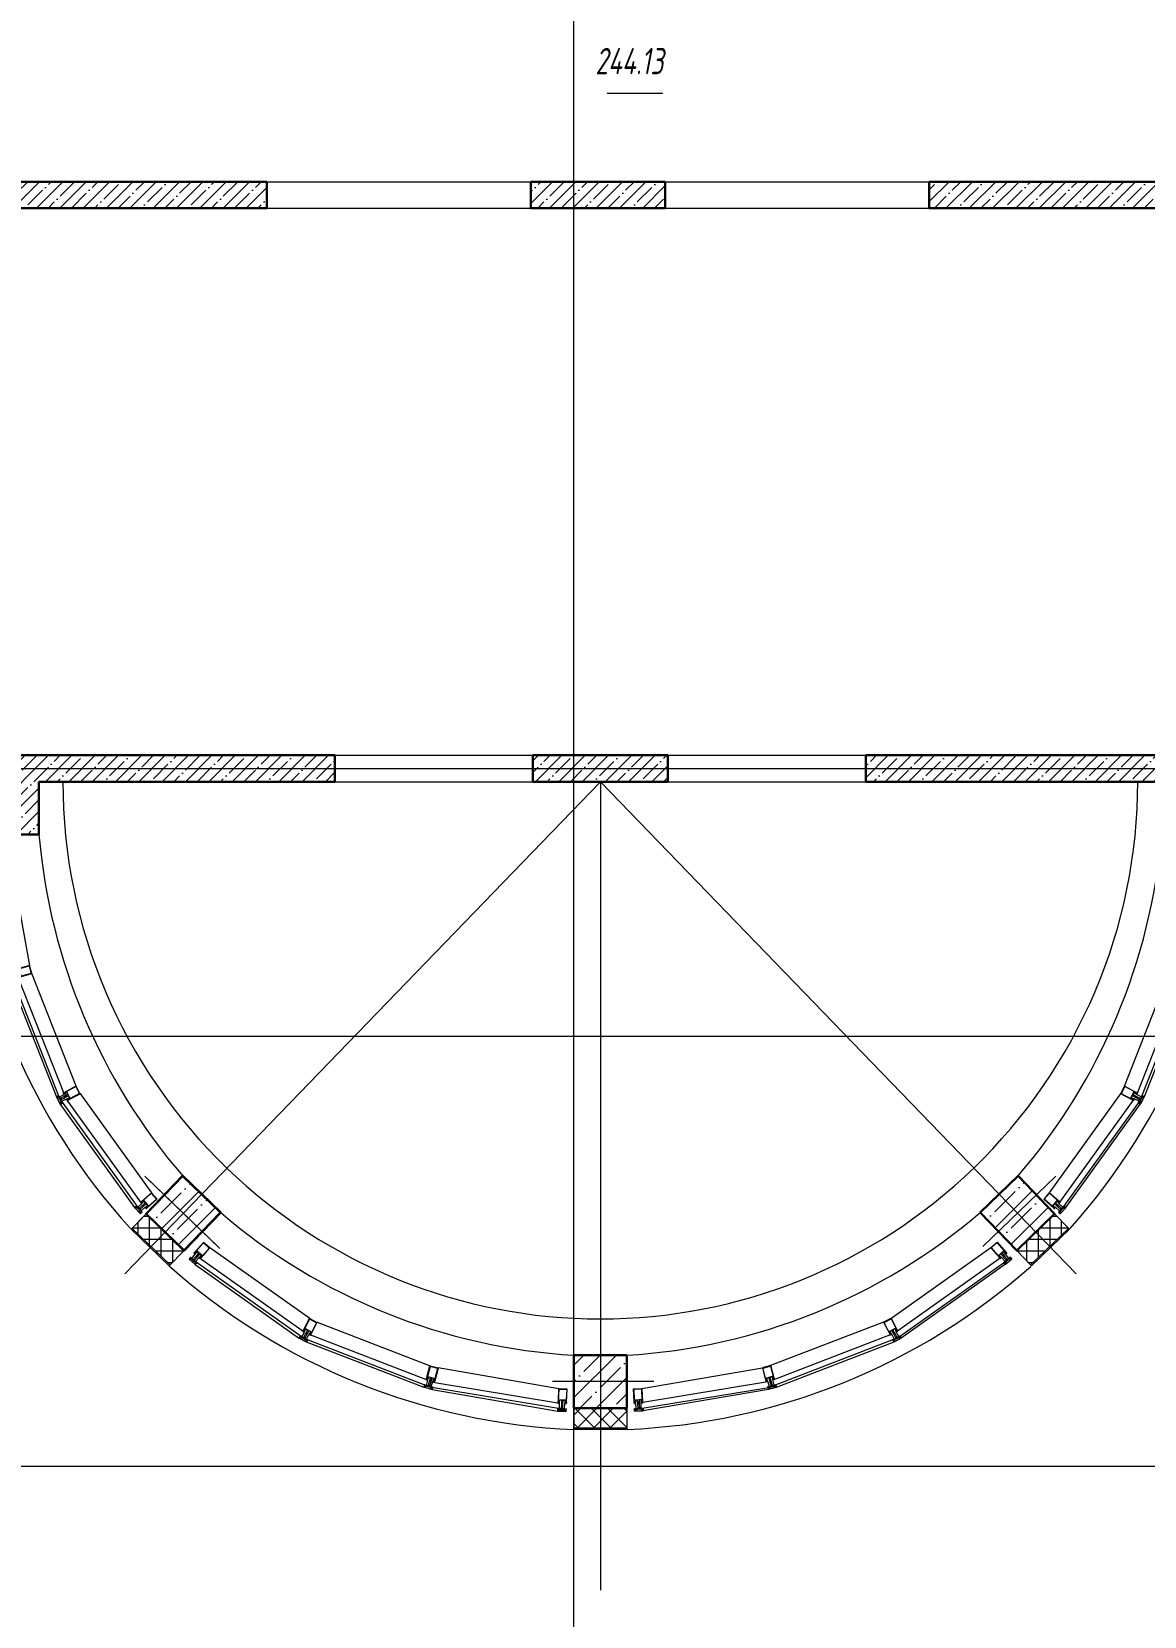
# Model space of a CAD drawing. Extents: x -96705 to 1864084, y -482104 to 235.
# Drawn here: x 819867 to 828300, y -150636 to -138619 of the extents above; entities that cross this region are included whole.
import ezdxf
from ezdxf import colors
from ezdxf.entities.mleader import LeaderData, LeaderLine
from ezdxf.enums import TextEntityAlignment as Align
from ezdxf.math import Vec2, Vec3

# ---------------------------------------------------------------- set-up
doc = ezdxf.new("R2010")
doc.units = 0
doc.header["$LTSCALE"] = 100
doc.linetypes.add('ADSK_Штриховая_ш2 п1', pattern=[3, 2, -1])
doc.linetypes.add('CENTER', pattern=[2, 1.25, -0.25, 0.25, -0.25])
for name, color, linetype, lineweight in [('АР_Маркер экспликации', 239, 'Continuous', 13), ('АР_Навесной фасад', 5, 'Continuous', 5), ('АР_Номер помещения', 1, 'Continuous', 25), ('АР_Оси', 193, 'Continuous', 9), ('АР_Отметки', 250, 'Continuous', 15), ('АР_Перегородки витражные', 152, 'Continuous', 13), ('АР_Подоконники', 163, 'Continuous', 9), ('АР_Помещения_площадь', 19, 'Continuous', 9), ('АР_Сущ Несущая стена', 202, 'Continuous', 30), ('АР_тонкая линия', 250, 'Continuous', 0), ('АР_Утеплитель', 250, 'Continuous', 9), ('АР_Штриховка монолит', 250, 'Continuous', 9)]:
    doc.layers.add(name, color=color, linetype=linetype, lineweight=lineweight)
doc.layers.add('Тонкая', color=7, linetype='Continuous')
doc.layers.get('Тонкая').off()
doc.styles.add('ISOCPEUR', font='isocpeui.ttf', dxfattribs={"height": 250})
doc.styles.get("Standard").update_dxf_attribs({"font": 'arial.ttf'})
pattern_1 = [(45, (731759.35, -210952.4), (-88.38835, 88.38835), []), (45, (731847.74, -210952.4), (-88.38835, 88.38835), [156.25, -31.25, 0, -31.25])]
pattern_2 = [(45, (866697.49, -210952.39), (-61.87184, 61.87184), []), (135, (866697.49, -210952.39), (-61.87184, -61.87184), [])]
pattern_3 = [(90, (866697.49, -210952.39), (-87.5, 0), []), (180, (866697.49, -210952.39), (-7e-15, -87.5), [])]
pattern_4 = [(335.76716334, (-69115.3163, 318510.941), (0.651582564, 1.447617495), []), (65.76716334, (-69115.3163, 318510.941), (-1.447617495, 0.651582564), [])]

# ---------------------------------------------------------------- blocks, each defined once
blk = doc.blocks.new('*U256')
at = {"layer": 'АР_Номер помещения', "color": 8}
blk.add_circle((-18270, 7006), 400, dxfattribs=at)
at = {"layer": 'АР_Помещения_площадь', "color": 8}
blk.add_line((-18002, 5669), (-18424, 5669), dxfattribs=at)
at = {"color": 8, "style": 'ISOCPEUR', "width": 0.7, "flags": 1}
blk.add_attdef('КАТЕГОРИЯ', (-499, -2092), '', height=250, dxfattribs=at)
at = {"layer": 'АР_Номер помещения', "color": 8, "style": 'ISOCPEUR', "width": 0.7}
blk.add_attdef('НОМЕР_ПОМЕЩЕНИЯ', text='', height=300, dxfattribs=at).set_placement((-18270, 7006), align=Align.MIDDLE_CENTER)
at = {"layer": 'АР_Помещения_площадь', "color": 8, "style": 'ISOCPEUR', "width": 0.7}
blk.add_attdef('ПЛОЩАДЬ_ПОМЕЩЕНИЯ', text='', height=200, dxfattribs=at).set_placement((-17997, 5915), align=Align.MIDDLE_RIGHT)
at = {"layer": 'АР_Помещения_площадь', "color": 8, "lineweight": 30, "width": 0.7, "flags": 104}
blk.add_attdef('ИМЯ_ПОМЕЩЕНИЯ', text='', height=100, dxfattribs=at).set_placement((158, 1217), align=Align.MIDDLE_CENTER)
blk = doc.blocks.new('стойка витр.')
h = blk.add_hatch()
h.set_pattern_fill('ANSI37', color=8, scale=0.5, angle=-69.2328)
h.set_pattern_definition(pattern_4)
edge = h.paths.add_edge_path()
edge.add_line((-23, 14), (-23, 15))
edge.add_arc((-23, 15), 0.427, 20.7605, 72.3)
edge.add_arc((-23, 16), 0.427, 110.764, 252.288, ccw=False)
edge.add_line((-23, 16), (-22, 16))
edge.add_arc((-22, 16), 0.183, 20.749, 110.7854, ccw=False)
edge.add_line((-22, 16), (-22, 16))
edge.add_arc((-22, 16), 0.183, 200.7666, 335.778)
edge.add_line((-22, 16), (-21, 18))
edge.add_arc((-22, 18), 0.637, 344.3928, 381.7249)
edge.add_line((-21, 18), (-23, 22))
edge.add_arc((-23, 22), 0.637, 19.8094, 57.1415)
edge.add_line((-23, 22), (-24, 23))
edge.add_arc((-24, 23), 0.183, 65.7564, 200.7677)
edge.add_line((-25, 23), (-24, 23))
edge.add_arc((-25, 23), 0.183, -69.251, 20.7854, ccw=False)
edge.add_line((-25, 23), (-26, 22))
edge.add_arc((-26, 23), 0.427, 149.2464, 290.7703, ccw=False)
edge.add_arc((-27, 23), 0.427, 329.2344, 380.7738)
edge.add_line((-26, 23), (-27, 24))
edge.add_arc((-27, 24), 0.183, 20.749, 110.7854)
edge.add_line((-27, 24), (-33, 22))
edge.add_arc((-33, 21), 0.306, 107.612, 200.6883)
edge.add_line((-34, 21), (-33, 21))
edge.add_arc((-33, 21), 0.304, 200.7453, 225.8124)
edge.add_line((-33, 21), (-32, 19))
edge.add_arc((-32, 19), 0.305, -108.8628, 45.7814, ccw=False)
edge.add_arc((-29, 28), 9.95, 231.9543, 250.0412, ccw=False)
edge.add_arc((-35, 20), 0.4, 42.3093, 119.225)
edge.add_arc((-35, 20), 0.602, 134.395, 228.6478)
edge.add_arc((-29, 28), 11, 232.0873, 240.8889)
edge.add_arc((-37, 13), 6.09, 40.7589, 60.6144, ccw=False)
edge.add_arc((-33, 17), 0.305, -34.8959, 41.6027, ccw=False)
edge.add_line((-32, 16), (-33, 16))
edge.add_arc((-33, 16), 0.305, 145.1101, 256.4243)
edge.add_line((-33, 15), (-32, 15))
edge.add_arc((-32, 15), 0.305, -34.8899, 76.4243, ccw=False)
edge.add_line((-32, 15), (-32, 14))
edge.add_arc((-32, 14), 0.305, 145.1101, 256.4243)
edge.add_line((-32, 13), (-31, 13))
edge.add_arc((-31, 13), 0.305, -24.2247, 76.4204, ccw=False)
edge.add_line((-31, 13), (-32, 11))
edge.add_arc((-31, 11), 0.305, 155.7711, 290.7403)
edge.add_line((-31, 11), (-23, 14))
edge.add_arc((-23, 14), 0.183, 290.749, 380.749)
edge = h.paths.add_edge_path(flags=16)
edge.add_line((-23, 21), (-22, 19))
edge.add_arc((-23, 18), 0.541, -69.2328, 20.7672, ccw=False)
edge.add_line((-23, 18), (-23, 18))
edge.add_arc((-24, 18), 0.541, 200.7672, 290.7672, ccw=False)
edge.add_line((-24, 18), (-25, 20))
edge.add_arc((-25, 20), 0.541, 110.7672, 200.7672, ccw=False)
edge.add_line((-25, 21), (-24, 21))
edge.add_arc((-24, 21), 0.541, 20.7672, 110.7672, ccw=False)
edge = h.paths.add_edge_path(flags=16)
edge.add_line((-27, 20), (-26, 17))
edge.add_arc((-26, 17), 0.541, -69.2328, 20.7672, ccw=False)
edge.add_line((-26, 16), (-28, 15))
edge.add_arc((-28, 16), 0.541, 200.7672, 290.7672, ccw=False)
edge.add_line((-29, 15), (-30, 19))
edge.add_arc((-30, 19), 0.541, 110.7672, 200.7672, ccw=False)
edge.add_line((-30, 20), (-28, 21))
edge.add_arc((-27, 20), 0.541, 20.7672, 110.7672, ccw=False)
h = blk.add_hatch()
h.set_pattern_fill('ANSI37', color=8, scale=0.5, angle=-69.2328)
h.set_pattern_definition([(335.76716334, (-69115.9168, 318510.7132), (0.651582564, 1.447617495), []), (65.76716334, (-69115.9168, 318510.7132), (-1.447617495, 0.651582564), [])])
edge = h.paths.add_edge_path()
edge.add_arc((-61, -46), 0.549, 155.7657, 200.7672)
edge.add_line((-62, -46), (-61, -44))
edge.add_arc((-61, -44), 0.183, 20.7672, 155.7657)
edge.add_line((-61, -44), (-61, -45))
edge.add_arc((-61, -45), 0.183, 200.7672, 290.7672)
edge.add_line((-61, -45), (-59, -44))
edge.add_arc((-60, -44), 0.427, -69.2328, 72.2936)
edge.add_arc((-59, -43), 0.427, 200.7672, 252.2936)
edge.add_line((-60, -43), (-63, -35))
edge.add_arc((-63, -34), 0.305, 110.7672, 200.7672)
edge.add_line((-63, -34), (-61, -33))
edge.add_arc((-60, -34), 0.304, 76.4029, 110.7672)
edge.add_line((-60, -33), (-60, -34))
edge.add_arc((-108, -56), 53, 16.7114, 24.8229)
edge.add_line((-57, -41), (-58, -41))
edge.add_arc((-58, -41), 0.305, 145.1109, 256.4234)
edge.add_line((-58, -42), (-57, -42))
edge.add_arc((-57, -42), 0.305, -34.8891, 76.4234)
edge.add_line((-57, -42), (-57, -43))
edge.add_arc((-57, -43), 0.305, 145.1109, 256.4234)
edge.add_line((-57, -44), (-56, -44))
edge.add_arc((-56, -44), 0.305, -34.8891, 76.4234)
edge.add_line((-56, -44), (-56, -45))
edge.add_arc((-56, -45), 0.305, 145.1109, 256.4234)
edge.add_line((-56, -46), (-55, -46))
edge.add_arc((-56, -46), 0.305, -34.8891, 76.4234)
edge.add_line((-55, -46), (-56, -47))
edge.add_arc((-56, -47), 0.305, 145.1109, 256.4234)
edge.add_line((-56, -47), (-55, -48))
edge.add_arc((-55, -48), 0.305, -34.8891, 76.4234)
edge.add_line((-55, -48), (-55, -49))
edge.add_arc((-55, -49), 0.305, 145.1109, 256.4234)
edge.add_line((-55, -49), (-54, -50))
edge.add_arc((-54, -50), 0.305, -34.8891, 76.4234)
edge.add_line((-54, -50), (-54, -51))
edge.add_arc((-54, -51), 0.305, 145.1109, 256.4234)
edge.add_line((-54, -51), (-53, -51))
edge.add_arc((-53, -52), 0.305, -43.6751, 76.4279)
edge.add_line((-53, -52), (-54, -53))
edge.add_arc((-54, -53), 0.305, 136.3286, 262.7471)
edge.add_arc((-55, -61), 7.99, 59.586, 82.7471)
edge.add_arc((-51, -54), 0.305, 253.291, 419.586)
edge.add_arc((-53, -61), 6.03, 73.291, 110.7672)
edge.add_line((-55, -55), (-55, -55))
edge.add_arc((-55, -55), 0.427, 200.7672, 290.7672)
edge.add_line((-55, -55), (-57, -51))
edge.add_arc((-56, -51), 0.427, 149.2366, 200.7672)
edge.add_arc((-57, -51), 0.427, -30.7634, 40.0143)
edge.add_arc((-57, -51), 0.427, 40.0005, 110.7672)
edge.add_line((-57, -50), (-58, -51))
edge.add_arc((-58, -51), 0.183, 110.7672, 200.7672)
edge.add_line((-58, -51), (-58, -51))
edge.add_arc((-59, -51), 0.183, 245.7686, 380.7672)
edge.add_line((-59, -51), (-60, -51))
edge.add_arc((-60, -50), 0.549, 200.7672, 245.7686)
edge.add_line((-60, -50), (-62, -46))
edge = h.paths.add_edge_path(flags=16)
edge.add_arc((-59, -49), 0.541, 200.7672, 290.7672)
edge.add_line((-61, -47), (-60, -49))
edge.add_arc((-60, -47), 0.541, 110.7672, 200.7672)
edge.add_line((-59, -46), (-60, -46))
edge.add_arc((-59, -46), 0.541, 20.7672, 110.7672)
edge.add_line((-58, -48), (-59, -46))
edge.add_arc((-58, -49), 0.541, -69.2328, 20.7672)
edge.add_line((-59, -50), (-58, -49))
h = blk.add_hatch()
h.set_pattern_fill('ANSI37', color=8, scale=0.5, angle=-69.2328)
h.set_pattern_definition(pattern_4)
edge = h.paths.add_edge_path()
edge.add_line((-8, -26), (-7, -27))
edge.add_arc((-8, -27), 0.427, -30.7656, 20.7738, ccw=False)
edge.add_arc((-7, -27), 0.427, 149.2464, 290.7703)
edge.add_line((-7, -28), (-6, -27))
edge.add_arc((-6, -27), 0.183, 290.749, 380.7854)
edge.add_line((-6, -27), (-6, -27))
edge.add_arc((-6, -27), 0.183, 65.7564, 200.7677, ccw=False)
edge.add_line((-5, -27), (-4, -27))
edge.add_arc((-4, -28), 0.637, 19.8094, 57.1415, ccw=False)
edge.add_line((-4, -28), (-2, -31))
edge.add_arc((-3, -32), 0.637, -15.6072, 21.7249, ccw=False)
edge.add_line((-2, -32), (-3, -33))
edge.add_arc((-3, -33), 0.183, 200.7666, 335.778, ccw=False)
edge.add_line((-3, -33), (-3, -33))
edge.add_arc((-3, -33), 0.183, 20.749, 110.7854)
edge.add_line((-3, -33), (-4, -34))
edge.add_arc((-4, -34), 0.427, 110.764, 252.288)
edge.add_arc((-5, -35), 0.427, 20.7605, 72.3, ccw=False)
edge.add_line((-4, -35), (-4, -36))
edge.add_arc((-4, -36), 0.183, -69.251, 20.7854, ccw=False)
edge.add_line((-4, -36), (-11, -38))
edge.add_arc((-11, -38), 0.306, 200.846, 293.9223, ccw=False)
edge.add_line((-11, -38), (-11, -38))
edge.add_arc((-11, -37), 0.304, 175.722, 200.789, ccw=False)
edge.add_line((-11, -37), (-11, -35))
edge.add_arc((-12, -35), 0.305, 355.7529, 510.3972)
edge.add_arc((-3, -40), 9.95, 151.4932, 169.58)
edge.add_arc((-13, -38), 0.4, 282.3093, 359.225, ccw=False)
edge.add_arc((-13, -38), 0.602, 172.8865, 267.1393, ccw=False)
edge.add_arc((-3, -40), 11, 160.6454, 169.447, ccw=False)
edge.add_arc((-19, -34), 6.09, 340.92, 360.7754)
edge.add_arc((-13, -34), 0.305, 359.9316, 436.4302)
edge.add_line((-13, -34), (-14, -34))
edge.add_arc((-14, -33), 0.305, 145.1101, 256.4243, ccw=False)
edge.add_line((-14, -33), (-14, -32))
edge.add_arc((-14, -32), 0.305, 325.1101, 436.4243)
edge.add_line((-14, -32), (-15, -32))
edge.add_arc((-15, -31), 0.305, 145.1101, 256.4243, ccw=False)
edge.add_line((-15, -31), (-14, -30))
edge.add_arc((-15, -30), 0.305, 325.1139, 425.759)
edge.add_line((-15, -30), (-16, -29))
edge.add_arc((-16, -29), 0.305, 110.794, 245.7633, ccw=False)
edge.add_line((-16, -29), (-8, -26))
edge.add_arc((-8, -26), 0.183, 20.7854, 110.7854, ccw=False)
edge = h.paths.add_edge_path(flags=16)
edge.add_line((-3, -31), (-4, -29))
edge.add_arc((-5, -29), 0.541, 20.7672, 110.7672)
edge.add_line((-5, -28), (-6, -29))
edge.add_arc((-6, -29), 0.541, 110.7672, 200.7672)
edge.add_line((-6, -29), (-5, -32))
edge.add_arc((-5, -32), 0.541, 200.7672, 290.7672)
edge.add_line((-5, -32), (-4, -32))
edge.add_arc((-4, -31), 0.541, 290.7672, 380.7672)
edge = h.paths.add_edge_path(flags=16)
edge.add_line((-7, -33), (-8, -29))
edge.add_arc((-9, -30), 0.541, 20.7672, 110.7672)
edge.add_line((-9, -29), (-11, -30))
edge.add_arc((-11, -31), 0.541, 110.7672, 200.7672)
edge.add_line((-11, -31), (-10, -34))
edge.add_arc((-10, -34), 0.541, 200.7672, 290.7672)
edge.add_line((-9, -35), (-7, -34))
edge.add_arc((-7, -33), 0.541, 290.7672, 380.7672)
at = {"color": 8, "lineweight": 0, "ltscale": 100, "transparency": 33554687}
for points in [[(-69, -58), (-90, -2), (-90, -1), (-89, -1), (-89, -1), (-88, -3), (-87, -3), (-87, -3), (-86, -3), (-87, -1), (-87, 0), (-82, 2), (-81, 1), (-80, 1), (-77, 4), (-78, 5), (-90, 0), (-91, -2), (-70, -59), (-68, -60), (-55, -55), (-55, -54), (-59, -54), (-59, -54), (-60, -56), (-65, -58), (-66, -57), (-67, -55), (-67, -55), (-68, -55), (-68, -56), (-67, -58), (-67, -58), (-68, -59)], [(66, 59), (-27, 24), (-26, 22), (-25, 22), (-25, 22), (-25, 23), (-21, 25), (-19, 21), (-19, 21), (-19, 21), (-18, 17), (-22, 16), (-23, 17), (-23, 16), (-23, 16), (-23, 14), (-17, 16), (-16, 17), (-15, 20), (-15, 20), (-17, 24), (-17, 25), (-17, 25), (-14, 27), (-12, 26), (-4, 5), (-5, 4), (-33, -7), (-33, -7), (-32, -8), (-31, -9), (-30, -9), (-30, -9), (-29, -9), (-29, -8), (-28, -9), (-27, -8), (-27, -8), (-26, -8), (-25, -7), (-25, -7), (-25, -7), (-24, -7), (-24, -6), (-23, -7), (-22, -6), (-22, -6), (-21, -6), (-20, -6), (-20, -5), (-20, -5), (-19, -5), (-18, -4), (-18, -5), (-17, -4), (-15, -5), (-15, -6), (-16, -8), (-16, -9), (-16, -8), (-17, -9), (-18, -9), (-18, -9), (-19, -9), (-19, -10), (-20, -10), (-21, -10), (-21, -11), (-21, -10), (-23, -11), (-23, -11), (-23, -11), (-24, -11), (-24, -12), (-25, -12), (-26, -12), (-26, -13), (-26, -12), (-28, -13), (-28, -13), (-28, -13), (-29, -13), (-29, -14), (-30, -15), (-29, -16), (-29, -16), (-1, -6), (0, -6), (8, -28), (8, -29), (4, -31), (3, -30), (3, -29), (2, -25), (2, -25), (-1, -23), (-2, -23), (-8, -25), (-7, -27), (-6, -28), (-6, -27), (-6, -26), (-2, -25), (0, -28), (0, -28), (0, -29), (1, -32), (-4, -34), (-4, -33), (-4, -33), (-5, -34), (-4, -36), (89, -1), (89, 1), (67, 59)], [(64, 56), (85, 0), (11, -28), (-11, 28)]]:
    blk.add_lwpolyline(points, close=True, dxfattribs=at)
for points in [[(-74, -6), (-74, -6), (-75, -6), (-74, -7), (-77, -8, -0.414362), (-77, -8), (-79, -2, -0.414326), (-79, 0), (-77, 0), (-77, -1), (-76, 0), (-76, 0), (-77, 3, 0.551224), (-78, 4), (-80, 1, -0.267349), (-81, 1), (-82, 1, 0.249629), (-83, 1), (-86, -2, 0.827043), (-86, -3), (-82, -2, -0.414326), (-81, -2), (-78, -9, 0.414326), (-77, -10), (-76, -9, -0.082799), (-72, -16), (-68, -26), (-68, -26), (-68, -26), (-65, -35, -0.082799), (-63, -43), (-64, -44, 0.414326), (-65, -45), (-62, -52, -0.414326), (-62, -53), (-66, -55, 0.827043), (-66, -56), (-61, -56, 0.249629), (-61, -55), (-60, -54, -0.267349), (-59, -54), (-56, -54, 0.551224), (-56, -54), (-57, -51), (-57, -50), (-58, -50), (-58, -51), (-59, -52, -0.414326), (-60, -51), (-63, -45, -0.414362), (-63, -45), (-60, -44), (-60, -45), (-60, -45), (-59, -44)], [(-74, 3, 0.57795), (-74, 4), (-75, 4, -0.615334), (-75, 4, 0.101403), (-74, 7, 0.887085), (-74, 7, -0.164997), (-77, 5), (-77, 5, 0.414304), (-78, 4), (-76, 1, 0.228696), (-76, 1, -0.319049), (-76, 0, -0.319002), (-76, 0), (-77, -1, -0.4144), (-77, -1), (-78, 0, 0.668339), (-78, 0), (-79, -2, 0.198883), (-79, -2), (-77, -6, 0.198883), (-77, -7), (-75, -7, 0.668339), (-75, -7), (-75, -7, -0.4144), (-75, -7), (-74, -6, -0.710202), (-73, -7, 0.228696), (-73, -7), (-70, -16, 0.414362), (-70, -16), (-67, -15, 0.151171), (-67, -15), (-67, -15, 0.035408), (-70, -8), (-71, -7, -0.527868), (-71, -7), (-70, -6, 0.527868), (-71, -6), (-72, -5, -0.527868), (-72, -5), (-71, -4, 0.527868), (-71, -4), (-72, -4, -0.527868), (-72, -3), (-72, -2, 0.527868), (-72, -2), (-73, -2, -0.527868), (-73, -1), (-73, 0, 0.527868), (-73, 0), (-74, 0, -0.527868), (-74, 1), (-73, 1, 0.527868), (-74, 2), (-74, 2, -0.527868), (-75, 3)], [(-23, 14), (-23, 15, 0.228752), (-23, 15, -0.710164), (-23, 16), (-22, 16, -0.4144), (-22, 16), (-22, 16, 0.66825), (-22, 16), (-21, 18, 0.164348), (-21, 18), (-23, 22, 0.164348), (-23, 22), (-24, 23, 0.66825), (-25, 23), (-24, 23, -0.4144), (-25, 23), (-26, 22, -0.710164), (-26, 23, 0.228752), (-26, 23), (-27, 24, 0.4144), (-27, 24), (-33, 22, 0.430028), (-34, 21), (-33, 21, 0.109814), (-33, 21), (-32, 19, -0.800036), (-32, 18, -0.079083), (-35, 20, 0.348803), (-35, 20, 0.436125), (-35, 19, 0.038423), (-34, 18, -0.086853), (-32, 17, -0.346763), (-32, 16), (-33, 16, 0.527877), (-33, 15), (-32, 15, -0.527877), (-32, 15), (-32, 14, 0.527877), (-32, 13), (-31, 13, -0.469739), (-31, 13), (-32, 11, 0.667984), (-31, 11), (-23, 14, 0.414214)], [(-32, -8), (-33, -7, 0.523933), (-33, -7), (-64, -19, 0.414326), (-65, -20), (-64, -21, 0.410627), (-63, -21), (-63, -21, 0.492552), (-63, -21), (-63, -20, -0.441111), (-63, -20), (-61, -19, -0.208057), (-60, -19, -0.000016), (-57, -21, -0.439819), (-56, -22, -0.000016), (-58, -25, -0.208057), (-58, -26), (-60, -27, -0.441111), (-60, -26), (-61, -26, 0.492552), (-61, -26), (-61, -26, 0.410627), (-62, -27), (-61, -28, 0.414326), (-61, -28), (-30, -17, 0.523933), (-29, -16), (-30, -15)], [(-53, -51, -0.57795), (-53, -52), (-54, -53, 0.615334), (-54, -53, -0.101403), (-51, -54, -0.887085), (-51, -55, 0.164997), (-55, -55), (-55, -55, -0.414304), (-55, -55), (-57, -51, -0.228696), (-57, -51, 0.319049), (-57, -50, 0.319002), (-57, -50), (-58, -51, 0.4144), (-58, -51), (-58, -51, -0.668339), (-59, -51), (-60, -51, -0.198883), (-60, -50), (-62, -46, -0.198883), (-62, -46), (-61, -44, -0.668339), (-61, -44), (-61, -45, 0.4144), (-61, -45), (-59, -44, 0.710202), (-59, -43, -0.228696), (-60, -43), (-63, -35, -0.414362), (-63, -34), (-61, -33, -0.151171), (-60, -33), (-60, -34, -0.035408), (-57, -41), (-58, -41, 0.527868), (-58, -42), (-57, -42, -0.527868), (-57, -42), (-57, -43, 0.527868), (-57, -44), (-56, -44, -0.527868), (-56, -44), (-56, -45, 0.527868), (-56, -46), (-55, -46, -0.527868), (-55, -46), (-56, -47, 0.527868), (-56, -47), (-55, -48, -0.527868), (-55, -48), (-55, -49, 0.527868), (-55, -49), (-54, -50, -0.527868), (-54, -50), (-54, -51, 0.527868), (-54, -51)], [(-8, -26), (-7, -27, -0.228752), (-7, -27, 0.710164), (-7, -28), (-6, -27, 0.4144), (-6, -27), (-6, -27, -0.66825), (-5, -27), (-4, -27, -0.164348), (-4, -28), (-2, -31, -0.164348), (-2, -32), (-3, -33, -0.66825), (-3, -33), (-3, -33, 0.4144), (-3, -33), (-4, -34, 0.710164), (-4, -34, -0.228752), (-4, -35), (-4, -36, -0.4144), (-4, -36), (-11, -38, -0.430028), (-11, -38), (-11, -38, -0.109814), (-11, -37), (-11, -35, 0.800036), (-12, -35, 0.079083), (-13, -38, -0.348803), (-13, -38, -0.436125), (-14, -38, -0.038423), (-13, -36, 0.086853), (-13, -34, 0.346763), (-13, -34), (-14, -34, -0.527877), (-14, -33), (-14, -32, 0.527877), (-14, -32), (-15, -32, -0.527877), (-15, -31), (-14, -30, 0.469739), (-15, -30), (-16, -29, -0.667984), (-16, -29), (-8, -26, -0.414214)]]:
    blk.add_lwpolyline(points, format="xyb", close=True, dxfattribs=at)
for points in [[(-72, 0), (-73, 0)], [(-70, -6), (-69, -6), (-31, 9), (-31, 9), (-31, 11)], [(-27, 24), (-27, 24)], [(-23, 14), (-23, 14)], [(-56, -42), (-56, -41), (-17, -27), (-17, -27), (-16, -29)]]:
    blk.add_lwpolyline(points, dxfattribs=at)
at = {"color": 8}
blk.add_lwpolyline([(-73, 0), (-55, -48), (-54, -48), (-72, 0)], close=True, dxfattribs=at)
for points in [[(-27, 20), (-26, 17, -0.414214), (-26, 16), (-28, 15, -0.414214), (-29, 15), (-30, 19, -0.414214), (-30, 20), (-28, 21, -0.414214)], [(-23, 21), (-22, 19, -0.414214), (-23, 18), (-23, 18, -0.414214), (-24, 18), (-25, 20, -0.414214), (-25, 21), (-24, 21, -0.414214)], [(-75, -2), (-74, -4, -0.414214), (-75, -5), (-76, -5, -0.414214), (-77, -5), (-78, -3, -0.414214), (-77, -2), (-76, -2, -0.414214)], [(-58, -48), (-59, -46, 0.414214), (-59, -46), (-60, -46, 0.414214), (-61, -47), (-60, -49, 0.414214), (-59, -50), (-58, -49, 0.414214)], [(-7, -33), (-8, -29, 0.414214), (-9, -29), (-11, -30, 0.414214), (-11, -31), (-10, -34, 0.414214), (-9, -35), (-7, -34, 0.414214)], [(-3, -31), (-4, -29, 0.414214), (-5, -28), (-6, -29, 0.414214), (-6, -29), (-5, -32, 0.414214), (-5, -32), (-4, -32, 0.414214)]]:
    blk.add_lwpolyline(points, format="xyb", close=True, dxfattribs=at)
at = {"color": 8, "lineweight": 0, "ltscale": 100, "transparency": 33554687}
blk.add_arc((-33, 21), 0.305, 110.7562, 200.7779, dxfattribs=at)
blk = doc.blocks.new('A$Ccadbda81')
at = {"layer": 'АР_Перегородки витражные', "color": 8}
for p, q in [((89, -1005), (-114, -61)), ((-95, -53), (104, -1006)), ((145, -997), (-54, -43)), ((55, -46), (251, -953)), ((108, -1064), (489, -1941)), ((508, -1935), (124, -1053)), ((163, -1037), (546, -1918)), ((636, -1855), (270, -1012)), ((666, -1908), (1236, -2643)), ((1113, -2760), (520, -1993)), ((533, -1980), (1130, -2751)), ((1163, -2725), (567, -1955))]:
    blk.add_line(p, q, dxfattribs=at)
at = {"layer": 'АР_Перегородки витражные', "color": 8, "xscale": -1}
for p, rotation in [((-31, -22), 206.0439613467204), ((1196, -2723), 244.0437384224219)]:
    blk.add_blockref('стойка витр.', p, dxfattribs=dict(at, rotation=rotation))
at = {"layer": 'АР_Перегородки витражные', "color": 8}
for p, rotation in [((181, -1008), 357.0718620546067), ((579, -1924), 9.301548555461455)]:
    blk.add_blockref('стойка витр.', p, dxfattribs=dict(at, rotation=rotation))
blk = doc.blocks.new('A$C81a96c4f')
at = {"layer": 'АР_Штриховка монолит', "ltscale": 100}
h = blk.add_hatch(dxfattribs=at)
h.set_pattern_fill('ANSI35', color=8, scale=700)
h.set_pattern_definition([(45, (-977645.9, 95082.39), (-123.743687, 123.743687), []), (45, (-977522.15, 95082.39), (-123.743687, 123.743687), [218.75, -43.75, 0, -43.75])])
h.paths.add_polyline_path([(-3166, -2990), (-3443, -3278), (-3156, -3556), (-2878, -3268)])
h = blk.add_hatch(dxfattribs=at)
h.set_pattern_fill('ANSI35', color=8, scale=700)
h.set_pattern_definition([(45, (-971324.91, 95091.84), (-123.743687, 123.743687), []), (45, (-971201.17, 95091.84), (-123.743687, 123.743687), [218.75, -43.75, 0, -43.75])])
h.paths.add_polyline_path([(3166, -2990), (2878, -3268), (3156, -3556), (3443, -3278)])
h = blk.add_hatch(dxfattribs=at)
h.set_pattern_fill('ANSI35', color=8, scale=700)
h.set_pattern_definition([(45, (177458.83, -66645.68), (-123.74369, 123.74369), []), (45, (177582.58, -66645.68), (-123.74369, 123.74369), [218.75, -43.75, 0, -43.75])])
h.paths.add_polyline_path([(200, -4350), (-200, -4350), (-200, -4750), (200, -4750)])
at = {"layer": 'АР_Сущ Несущая стена', "color": 8, "ltscale": 100}
for points in [[(-2878, -3268), (-3166, -2990), (-3443, -3278), (-3156, -3556)], [(2878, -3268), (3166, -2990), (3443, -3278), (3156, -3556)], [(-200, -4350), (200, -4350), (200, -4750), (-200, -4750)]]:
    blk.add_lwpolyline(points, close=True, dxfattribs=at)
blk = doc.blocks.new('_DotSmall')
at = {"color": 0, "linetype": 'ByBlock', "const_width": 0.5}
blk.add_lwpolyline([(-0.0625, 0, 1), (0.0625, 0, 1)], format="xyb", close=True, dxfattribs=at)

msp = doc.modelspace()

# ---------------------------------------------------------------- hatches: boundary and pattern name
at = {"layer": 'АР_Утеплитель', "ltscale": 100}
h = msp.add_hatch(dxfattribs=at)
h.set_pattern_fill('ANSI37', color=8, scale=700, angle=45)
h.set_pattern_definition(pattern_3)
h.paths.add_polyline_path([(821019.5, -147864.1), (820915.3, -147972), (820627.6, -147694.1), (820731.8, -147586.2)])
h = msp.add_hatch(dxfattribs=at)
h.set_pattern_fill('ANSI37', color=8, scale=700, angle=45)
h.set_pattern_definition(pattern_3)
h.paths.add_polyline_path([(827334, -147864.1), (827438.3, -147972), (827726, -147694.1), (827621.8, -147586.2)])
h = msp.add_hatch(dxfattribs=at)
h.set_pattern_fill('ANSI37', color=8, scale=700)
h.set_pattern_definition(pattern_2)
h.paths.add_polyline_path([(823976.8, -149058.9), (823976.8, -149208.9), (824376.8, -149208.9), (824376.8, -149058.9)])
h = msp.add_hatch(dxfattribs=at)
h.set_pattern_fill('ANSI37', color=8, scale=700)
h.set_pattern_definition(pattern_2)
h.paths.add_polyline_path([(823976.8, -149058.9), (823976.8, -149208.9), (824376.8, -149208.9), (824376.8, -149058.9)])
at = {"layer": 'АР_Штриховка монолит', "ltscale": 100}
h = msp.add_hatch(dxfattribs=at)
h.set_pattern_fill('ANSI35', color=8, scale=500)
h.set_pattern_definition(pattern_1)
h.paths.add_polyline_path([(821648.8, -139756.7), (815951.8, -139756.7), (815951.8, -139956.7), (821648.8, -139956.7)])
h = msp.add_hatch(dxfattribs=at)
h.set_pattern_fill('ANSI35', color=8, scale=500)
h.set_pattern_definition(pattern_1)
h.paths.add_polyline_path([(824668.8, -139756.7), (823648.8, -139756.7), (823648.8, -139956.7), (824668.8, -139956.7)])
h = msp.add_hatch(dxfattribs=at)
h.set_pattern_fill('ANSI35', color=8, scale=500)
h.set_pattern_definition(pattern_1)
h.paths.add_polyline_path([(830070.2, -139756.7), (826668.8, -139756.7), (826668.8, -139956.7), (830070.2, -139956.7)])
h = msp.add_hatch(dxfattribs=at)
h.set_pattern_fill('ANSI35', color=8, scale=500)
h.set_pattern_definition(pattern_1)
h.paths.add_polyline_path([(822164.8, -144106.7), (810951.8, -144106.7), (810951.8, -144306.7), (819519.2, -144306.7), (819519.2, -144706.7), (819921.4, -144706.7), (819921.4, -144306.7), (822164.8, -144306.7)])
h = msp.add_hatch(dxfattribs=at)
h.set_pattern_fill('ANSI35', color=8, scale=500)
h.set_pattern_definition(pattern_1)
h.paths.add_polyline_path([(824688.8, -144106.7), (823664.8, -144106.7), (823664.8, -144306.7), (824688.8, -144306.7)])
h = msp.add_hatch(dxfattribs=at)
h.set_pattern_fill('ANSI35', color=8, scale=500)
h.set_pattern_definition(pattern_1)
h.paths.add_polyline_path([(837366.8, -144106.7), (826188.8, -144106.7), (826188.8, -144306.7), (828431.5, -144306.7), (828431.5, -144706.7), (828831.5, -144706.7), (828831.5, -144306.7), (837366.8, -144306.7)])

# ---------------------------------------------------------------- linework, layer by layer
at = {"layer": 'АР_Навесной фасад', "color": 8, "ltscale": 100}
for p, q in [((820620.6, -147701.3), (820731.8, -147586.2)), ((821019.5, -147864.1), (820908.4, -147979.2)), ((823976.8, -149058.9), (823976.8, -149218.9))]:
    msp.add_line(p, q, dxfattribs=at)
for points in [[(820733.3, -147584.6), (820677.7, -147642.2)], [(827620.3, -147584.6), (827732.9, -147701.3)], [(820620.6, -147701.3), (820908.4, -147979.2)], [(820627.6, -147694.1), (820915.3, -147972)], [(827726, -147694.1), (827438.3, -147972)], [(827732.9, -147701.3), (827445.2, -147979.2)], [(821021, -147862.5), (820965.3, -147920.2)], [(827332.6, -147862.5), (827445.2, -147979.2)], [(823976.8, -149056.7), (823976.8, -149136.9)], [(823976.8, -149056.7), (823976.8, -149136.9)], [(824376.8, -149056.7), (824376.8, -149219)], [(824376.8, -149208.9), (823976.8, -149208.9)], [(824376.8, -149218.9), (823976.8, -149218.9)]]:
    msp.add_lwpolyline(points, dxfattribs=at)
at = {"layer": 'АР_Оси', "color": 8, "linetype": 'CENTER', "ltscale": 1000}
for p, q in [((823976.8, -157558), (823976.8, -123250.5)), ((777268.1, -139956.7), (860865.2, -139956.7)), ((777268.1, -144206.7), (860865.2, -144206.7)), ((824176.8, -144306.7), (820571.5, -148040.1)), ((824176.8, -144306.7), (824176.8, -150438.8)), ((824176.8, -144306.7), (827782.1, -148040.1)), ((777268.1, -146236.7), (860865.2, -146236.7)), ((820724.1, -147297.7), (821277.6, -147832.3)), ((820739.3, -147312.4), (821292.9, -147847)), ((827629.6, -147297.7), (827076, -147832.3)), ((827629.5, -147297.7), (827076, -147832.3)), ((824582.8, -148856.7), (823813.2, -148856.7)), ((824582.8, -148856.7), (823813.2, -148856.7)), ((777268.1, -149496.7), (860865.2, -149496.7))]:
    msp.add_line(p, q, dxfattribs=at)
at = {"layer": 'АР_Подоконники', "color": 8, "ltscale": 100}
for start, end in [(179.99374, 225.99939), (179.99374, 225.99939), (314.00805, 0.00626), (314.00805, 0.00626), (225.99939, 270.00514), (225.99939, 270.00514), (270.00514, 314.00805), (270.00514, 314.00805)]:
    msp.add_arc((824176.4, -144307.2), 4073.8, start, end, dxfattribs=at)
at = {"layer": 'АР_Сущ Несущая стена', "color": 8, "ltscale": 100}
for p, q in [((815951.8, -139756.7), (821648.8, -139756.7)), ((821648.8, -139756.7), (821648.8, -139956.7)), ((823648.8, -139756.7), (824668.8, -139756.7)), ((823648.8, -139756.7), (823648.8, -139956.7)), ((824668.8, -139756.7), (824668.8, -139956.7)), ((826668.8, -139756.7), (830070.2, -139756.7)), ((826668.8, -139756.7), (826668.8, -139956.7)), ((815951.8, -139956.7), (821648.8, -139956.7)), ((823648.8, -139956.7), (824668.8, -139956.7)), ((826668.8, -139956.7), (830070.2, -139956.7)), ((810951.8, -144106.7), (822164.8, -144106.7)), ((822164.8, -144306.7), (822164.8, -144106.7)), ((823664.8, -144106.7), (824688.8, -144106.7)), ((823664.8, -144306.7), (823664.8, -144106.7)), ((824688.8, -144306.7), (824688.8, -144106.7)), ((826188.8, -144106.7), (837366.8, -144106.7)), ((826188.8, -144306.7), (826188.8, -144106.7)), ((819921.4, -144306.7), (822164.8, -144306.7)), ((823664.8, -144306.7), (824688.8, -144306.7)), ((826188.8, -144306.7), (828431.5, -144306.7))]:
    msp.add_line(p, q, dxfattribs=at)
for points in [[(819921.4, -144706.7), (819921.4, -144306.7)], [(819519.2, -144706.7), (819921.4, -144706.7)]]:
    msp.add_lwpolyline(points, dxfattribs=at)
for points in [[(821298.9, -147574.8), (821011.2, -147296.9), (820733.3, -147584.6), (821021.1, -147862.5)], [(827054.7, -147574.8), (827342.5, -147296.9), (827620.3, -147584.6), (827332.6, -147862.5)], [(823976.8, -148656.7), (824376.8, -148656.7), (824376.8, -149056.7), (823976.8, -149056.7)]]:
    msp.add_lwpolyline(points, close=True, dxfattribs=at)
at = {"layer": 'АР_тонкая линия', "color": 8, "linetype": 'ADSK_Штриховая_ш2 п1', "ltscale": 50}
for p, q in [((821648.8, -139756.7), (823648.8, -139756.7)), ((824668.8, -139756.7), (826668.8, -139756.7)), ((821648.8, -139956.7), (823648.8, -139956.7)), ((824668.8, -139956.7), (826668.8, -139956.7)), ((822164.8, -144106.7), (826188.8, -144106.7)), ((822164.8, -144306.7), (826188.8, -144306.7))]:
    msp.add_line(p, q, dxfattribs=at)
at = {"layer": 'АР_тонкая линия', "color": 8, "ltscale": 100}
for centre, radius, start, end in [((824183.1, -144437.9), 4831.5, 183.1899, 222.41057), ((824478.1, -144313.9), 4573.6, 184.9273, 220.70927), ((823876.4, -144315.6), 4571.9, 319.29945, 355.09205), ((823959.7, -144354.2), 5044.1, 318.50213, 355.99241), ((824251.4, -144122.2), 4542.9, 229.46468, 266.53498), ((824102.3, -144122.2), 4542.8, 273.46463, 310.53518), ((824176.8, -144306.8), 4916.2, 228.33128, 267.66873), ((824175.3, -144308.4), 4914.7, 272.3894, 311.6149)]:
    msp.add_arc(centre, radius, start, end, dxfattribs=at)

# ---------------------------------------------------------------- block references
at = {"color": 8, "ltscale": 100, "rotation": 357.9999999999999}
msp.add_blockref('A$Ccadbda81', (819632.8, -144740), dxfattribs=at)
at = {"color": 8, "ltscale": 100, "xscale": -1}
for p, rotation in [((828720.8, -144740), 1.999999999999993), ((823909.4, -148963.3), 272.4330061418909)]:
    msp.add_blockref('A$Ccadbda81', p, dxfattribs=dict(at, rotation=rotation))
at = {"layer": 'АР_Маркер экспликации', "color": 8}
ref = msp.add_blockref('*U256', (842652.3, -144757.5), dxfattribs=at)
ref.add_attrib('НОМЕР_ПОМЕЩЕНИЯ', '320', dxfattribs={"layer": 'АР_Номер помещения', "color": 8, "height": 300, "style": 'ISOCPEUR', "width": 0.7}).set_placement((824382.3, -137751.8), align=Align.MIDDLE_CENTER)
ref.add_attrib('ПЛОЩАДЬ_ПОМЕЩЕНИЯ', '244.13', dxfattribs={"layer": 'АР_Помещения_площадь', "color": 8, "height": 200, "style": 'ISOCPEUR', "width": 0.7}).set_placement((824655.2, -138842.3), align=Align.MIDDLE_RIGHT)
at = {"layer": 'АР_тонкая линия', "color": 8, "ltscale": 100, "rotation": 87.56699385810907}
msp.add_blockref('A$Ccadbda81', (824443.7, -148961.6), dxfattribs=at)
at = {"layer": 'Тонкая', "color": 8, "ltscale": 100}
msp.add_blockref('A$C81a96c4f', (824176.8, -144306.7), dxfattribs=at)

# ---------------------------------------------------------------- leaders
at = {"layer": 'АР_Отметки', "color": 8}
ml = msp.add_multileader_mtext('Standard', dxfattribs=at)
ml.set_content('+12,650', color=8, style='ISOCPEUR')
ml.set_leader_properties(color=8, linetype='Continuous', lineweight=-1)
ml.set_arrow_properties(name='DOTSMALL')
ml.build(insert=Vec2(0, 0))
ml.multileader.update_dxf_attribs({"has_text_frame": 1, "text_left_attachment_type": 4, "text_right_attachment_type": 4, "dogleg_length": 100, "arrow_head_size": 180})
ctx = ml.context
ctx.base_point, ctx.char_height, ctx.arrow_head_size, ctx.landing_gap_size, ctx.plane_origin = Vec3(935468.6, -155312.2), 250, 180, 50, Vec3(960704.5, -166935.3)
ctx.left_attachment, ctx.right_attachment = 4, 4
notes = []
notes.append((ctx, [(0, (0, 0, 0), (0, 0), (1, 0), 1, [])]))
ctx.mtext.insert, ctx.mtext.width, ctx.mtext.line_spacing_style, ctx.mtext.flow_direction = Vec3(935518.6, -154978.8), 852.697, 2, 5
ml = msp.add_multileader_mtext('Standard', dxfattribs=at)
ml.set_content('+12,200', color=8, style='ISOCPEUR')
ml.set_leader_properties(color=8, linetype='Continuous', lineweight=-1)
ml.set_arrow_properties(name='DOTSMALL')
ml.build(insert=Vec2(0, 0))
ml.multileader.update_dxf_attribs({"has_text_frame": 1, "text_left_attachment_type": 4, "text_right_attachment_type": 4, "dogleg_length": 100, "arrow_head_size": 180})
ctx = ml.context
ctx.base_point, ctx.char_height, ctx.arrow_head_size, ctx.landing_gap_size, ctx.plane_origin = Vec3(935468.6, -154727.8), 250, 180, 50, Vec3(960704.5, -166351)
ctx.left_attachment, ctx.right_attachment = 4, 4
notes.append((ctx, [(0, (0, 0, 0), (0, 0), (1, 0), 1, [])]))
ctx.mtext.insert, ctx.mtext.width, ctx.mtext.line_spacing_style, ctx.mtext.flow_direction = Vec3(935518.6, -154394.5), 852.697, 2, 5
ml = msp.add_multileader_mtext('Standard', dxfattribs=at)
ml.set_content('+12,200', color=8, style='ISOCPEUR')
ml.set_leader_properties(color=8, linetype='Continuous', lineweight=-1)
ml.set_arrow_properties(name='DOTSMALL')
ml.build(insert=Vec2(0, 0))
ml.multileader.update_dxf_attribs({"has_text_frame": 1, "text_left_attachment_type": 4, "text_right_attachment_type": 4, "dogleg_length": 100, "arrow_head_size": 180})
ctx = ml.context
ctx.base_point, ctx.char_height, ctx.arrow_head_size, ctx.landing_gap_size, ctx.plane_origin, ctx.plane_x_axis, ctx.plane_y_axis = Vec3(956621.4, -142271), 250, 180, 50, Vec3(968768.9, -117035.1), Vec3(0, 1), Vec3(-1, 0)
ctx.left_attachment, ctx.right_attachment = 4, 4
notes.append((ctx, [(0, (0, 0, 0), (0, 0), (1, 0), 1, [])]))
ctx.mtext.insert, ctx.mtext.text_direction, ctx.mtext.rotation, ctx.mtext.width, ctx.mtext.line_spacing_style, ctx.mtext.flow_direction = Vec3(956288, -142221), Vec3(0, 1), 1.5707963, 852.697, 2, 5
ml = msp.add_multileader_mtext('Standard', dxfattribs=at)
ml.set_content('+12,200', color=8, style='ISOCPEUR')
ml.set_leader_properties(color=8, linetype='Continuous', lineweight=-1)
ml.set_arrow_properties(name='DOTSMALL')
ml.build(insert=Vec2(0, 0))
ml.multileader.update_dxf_attribs({"has_text_frame": 1, "text_left_attachment_type": 4, "text_right_attachment_type": 4, "dogleg_length": 100, "arrow_head_size": 180})
ctx = ml.context
ctx.base_point, ctx.char_height, ctx.arrow_head_size, ctx.landing_gap_size, ctx.plane_origin, ctx.plane_x_axis, ctx.plane_y_axis = Vec3(966248.8, -142164), 250, 180, 50, Vec3(978396.4, -116928.1), Vec3(0, 1), Vec3(-1, 0)
ctx.left_attachment, ctx.right_attachment = 4, 4
notes.append((ctx, [(0, (0, 0, 0), (0, 0), (1, 0), 1, [])]))
ctx.mtext.insert, ctx.mtext.text_direction, ctx.mtext.rotation, ctx.mtext.width, ctx.mtext.line_spacing_style, ctx.mtext.flow_direction = Vec3(965915.5, -142114), Vec3(0, 1), 1.5707963, 852.697, 2, 5
ml = msp.add_multileader_mtext('Standard', dxfattribs=at)
ml.set_content('+11,900', color=8, style='ISOCPEUR')
ml.set_leader_properties(color=8, linetype='Continuous', lineweight=-1)
ml.set_arrow_properties(name='DOTSMALL')
ml.build(insert=Vec2(0, 0))
ml.multileader.update_dxf_attribs({"has_text_frame": 1, "text_left_attachment_type": 4, "text_right_attachment_type": 4, "dogleg_length": 100, "arrow_head_size": 180})
ctx = ml.context
ctx.base_point, ctx.char_height, ctx.arrow_head_size, ctx.landing_gap_size, ctx.plane_origin = Vec3(986391, -153939.8), 250, 180, 50, Vec3(1011626.9, -166087.3)
ctx.left_attachment, ctx.right_attachment = 4, 4
notes.append((ctx, [(0, (0, 0, 0), (0, 0), (1, 0), 1, [])]))
ctx.mtext.insert, ctx.mtext.rotation, ctx.mtext.width, ctx.mtext.line_spacing_style, ctx.mtext.flow_direction = Vec3(986441, -153606.5), 6.2831853, 852.697, 2, 5
ml = msp.add_multileader_mtext('Standard', dxfattribs=at)
ml.set_content('+8,000', color=8, style='ISOCPEUR')
ml.set_leader_properties(color=8, linetype='Continuous', lineweight=-1)
ml.set_arrow_properties(name='DOTSMALL')
ml.build(insert=Vec2(0, 0))
ml.multileader.update_dxf_attribs({"has_text_frame": 1, "text_left_attachment_type": 4, "text_right_attachment_type": 4, "dogleg_length": 100, "arrow_head_size": 180})
ctx = ml.context
ctx.base_point, ctx.char_height, ctx.arrow_head_size, ctx.landing_gap_size, ctx.plane_origin = Vec3(849204.1, -152352.3), 250, 180, 50, Vec3(874090, -164676.9)
ctx.left_attachment, ctx.right_attachment = 4, 4
notes.append((ctx, [(0, (0, 0, 0), (0, 0), (1, 0), 1, [])]))
ctx.mtext.insert, ctx.mtext.rotation, ctx.mtext.width, ctx.mtext.line_spacing_style, ctx.mtext.flow_direction = Vec3(849254.1, -152019), 6.2831853, 852.697, 2, 5
ml = msp.add_multileader_mtext('Standard', dxfattribs=at)
ml.set_content('+8,300', color=8, style='ISOCPEUR')
ml.set_leader_properties(color=8, linetype='Continuous', lineweight=-1)
ml.set_arrow_properties(name='DOTSMALL')
ml.build(insert=Vec2(0, 0))
ml.multileader.update_dxf_attribs({"has_text_frame": 1, "text_left_attachment_type": 4, "text_right_attachment_type": 4, "dogleg_length": 100, "arrow_head_size": 180})
ctx = ml.context
ctx.base_point, ctx.char_height, ctx.arrow_head_size, ctx.landing_gap_size, ctx.plane_origin, ctx.plane_x_axis, ctx.plane_y_axis = Vec3(829298.2, -142479.1), 250, 180, 50, Vec3(839276.5, -118010.1), Vec3(0, 1), Vec3(-1, 0)
ctx.left_attachment, ctx.right_attachment = 4, 4
notes.append((ctx, [(0, (0, 0, 0), (0, 0), (1, 0), 1, [])]))
ctx.mtext.insert, ctx.mtext.text_direction, ctx.mtext.rotation, ctx.mtext.width, ctx.mtext.line_spacing_style, ctx.mtext.flow_direction = Vec3(828964.9, -142429.1), Vec3(0, 1), 1.5707963, 852.697, 2, 5
for ctx, leaders in notes:
    for number, flags, end, landing, length, lines in leaders:
        leader = LeaderData()
        leader.index, (leader.has_last_leader_line, leader.has_dogleg_vector, leader.attachment_direction) = number, flags
        leader.last_leader_point, leader.dogleg_vector, leader.dogleg_length = Vec3(end), Vec3(landing), length
        for number, points, colour, breaks in lines:
            line = LeaderLine()
            line.index, line.vertices, line.color, line.breaks = number, Vec3.list(points), colors.encode_raw_color(colour), breaks
            leader.lines.append(line)
        ctx.leaders.append(leader)

doc.saveas('drawing.dxf')
